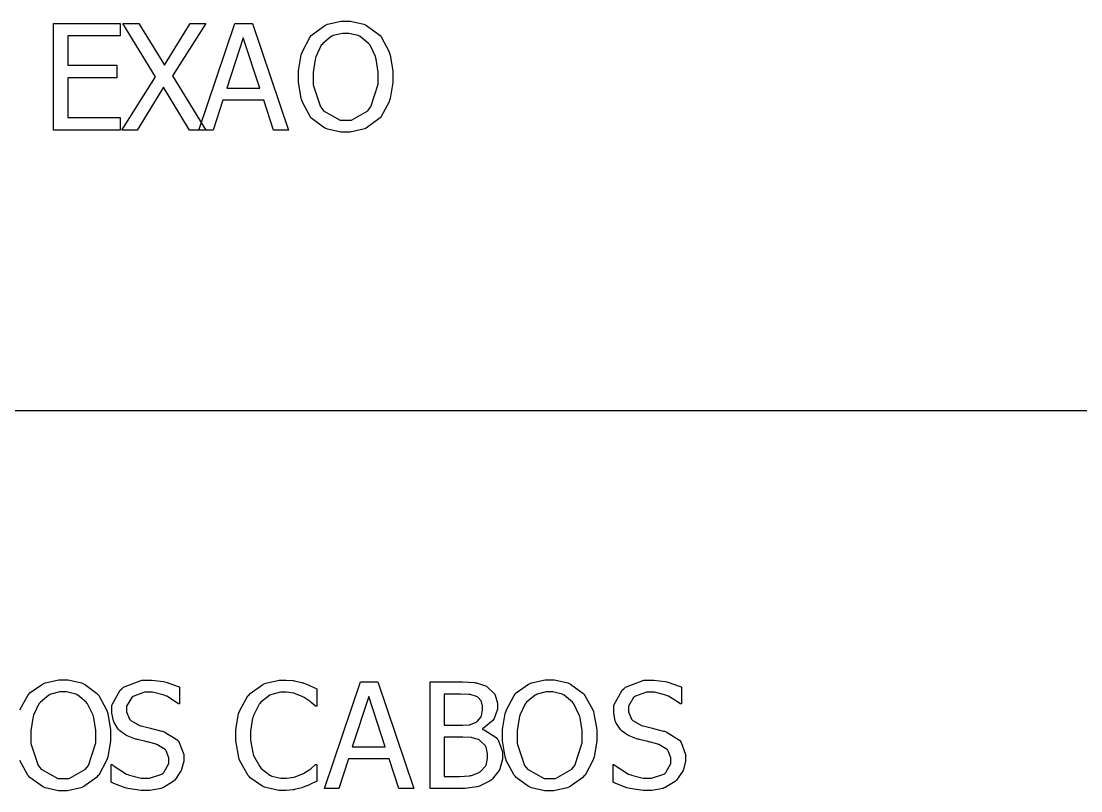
# Model space of a CAD drawing. Header units: millimetres. Extents: x 1974 to 2560, y 1429 to 1567.
# Drawn here: x 2496.822 to 2498.5, y 1523.961 to 1525.18 of the extents above; entities that cross this region are included whole.
import ezdxf

# ---------------------------------------------------------------- set-up
doc = ezdxf.new("R2010")
doc.units = ezdxf.units.MM
doc.layers.add('TEXTO', color=4, linetype='Continuous')

msp = doc.modelspace()

# ---------------------------------------------------------------- linework, layer by layer
at = {"layer": 'TEXTO', "color": 0}
for p, q in [((2496.8736, 1525.0071), (2496.8736, 1525.1761)), ((2496.8736, 1525.1761), (2496.9792, 1525.1761)), ((2496.9792, 1525.1761), (2496.9792, 1525.1561)), ((2497.0352, 1525.0916), (2496.9833, 1525.1761)), ((2496.9833, 1525.1761), (2497.0088, 1525.1761)), ((2497.0088, 1525.1761), (2497.0492, 1525.1097)), ((2497.0492, 1525.1097), (2497.0901, 1525.1761)), ((2497.1146, 1525.1761), (2497.0617, 1525.0927)), ((2497.0901, 1525.1761), (2497.1146, 1525.1761)), ((2497.1038, 1525.0071), (2497.1607, 1525.1761)), ((2497.1607, 1525.1761), (2497.1884, 1525.1761)), ((2497.1884, 1525.1761), (2497.2454, 1525.0071)), ((2497.2833, 1525.1586), (2497.3029, 1525.1728)), ((2497.3029, 1525.1728), (2497.3052, 1525.1737)), ((2497.3052, 1525.1737), (2497.3075, 1525.1747)), ((2497.3075, 1525.1747), (2497.3289, 1525.1795)), ((2497.3289, 1525.1795), (2497.3361, 1525.1795)), ((2497.3361, 1525.1795), (2497.3438, 1525.1795)), ((2497.3438, 1525.1795), (2497.3648, 1525.1746)), ((2497.3648, 1525.1746), (2497.3672, 1525.1735)), ((2497.3672, 1525.1735), (2497.3693, 1525.1725)), ((2497.3693, 1525.1725), (2497.3888, 1525.1585)), ((2496.9792, 1525.1561), (2496.8961, 1525.1561)), ((2496.8961, 1525.1561), (2496.8961, 1525.1097)), ((2497.174, 1525.1531), (2497.1481, 1525.0735)), ((2497.2, 1525.0735), (2497.174, 1525.1531)), ((2497.2676, 1525.1316), (2497.28, 1525.1547)), ((2497.28, 1525.1547), (2497.2816, 1525.1566)), ((2497.2816, 1525.1566), (2497.2833, 1525.1586)), ((2497.3132, 1525.1552), (2497.2998, 1525.1442)), ((2497.3147, 1525.1559), (2497.3132, 1525.1552)), ((2497.3162, 1525.1566), (2497.3147, 1525.1559)), ((2497.3308, 1525.1601), (2497.3162, 1525.1566)), ((2497.3362, 1525.1601), (2497.3308, 1525.1601)), ((2497.341, 1525.1601), (2497.3362, 1525.1601)), ((2497.3557, 1525.1566), (2497.341, 1525.1601)), ((2497.3574, 1525.1557), (2497.3557, 1525.1566)), ((2497.3589, 1525.1551), (2497.3574, 1525.1557)), ((2497.3724, 1525.1441), (2497.3589, 1525.1551)), ((2497.3888, 1525.1585), (2497.3905, 1525.1566)), ((2497.3905, 1525.1566), (2497.3921, 1525.1548)), ((2497.3905, 1525.1566), (2497.3905, 1525.1566)), ((2497.3921, 1525.1548), (2497.4045, 1525.1319)), ((2497.2975, 1525.1413), (2497.2889, 1525.1233)), ((2497.2987, 1525.1426), (2497.2975, 1525.1413)), ((2497.2998, 1525.1442), (2497.2987, 1525.1426)), ((2497.3736, 1525.1426), (2497.3724, 1525.1441)), ((2497.3747, 1525.1413), (2497.3736, 1525.1426)), ((2497.3831, 1525.1235), (2497.3747, 1525.1413)), ((2497.2613, 1525.1009), (2497.2657, 1525.1263)), ((2497.2657, 1525.1263), (2497.2667, 1525.1289)), ((2497.2667, 1525.1289), (2497.2676, 1525.1316)), ((2497.2877, 1525.1189), (2497.2847, 1525.0984)), ((2497.2884, 1525.121), (2497.2877, 1525.1189)), ((2497.2889, 1525.1233), (2497.2884, 1525.121)), ((2497.3838, 1525.1212), (2497.3831, 1525.1235)), ((2497.3844, 1525.1191), (2497.3838, 1525.1212)), ((2497.3874, 1525.099), (2497.3844, 1525.1191)), ((2497.4045, 1525.1319), (2497.4054, 1525.129)), ((2497.4054, 1525.129), (2497.4063, 1525.1264)), ((2497.4063, 1525.1264), (2497.4107, 1525.1002)), ((2496.8961, 1525.1097), (2496.9735, 1525.1097)), ((2496.9735, 1525.1097), (2496.9735, 1525.0898)), ((2497.2613, 1525.0915), (2497.2613, 1525.1009)), ((2497.4107, 1525.1002), (2497.4107, 1525.0915)), ((2496.9735, 1525.0898), (2496.8961, 1525.0898)), ((2496.8961, 1525.0898), (2496.8961, 1525.027)), ((2496.9816, 1525.0071), (2497.0352, 1525.0916)), ((2497.0617, 1525.0927), (2497.1147, 1525.0071)), ((2497.0617, 1525.0927), (2497.0617, 1525.0927)), ((2497.2613, 1525.083), (2497.2613, 1525.0915)), ((2497.2847, 1525.0984), (2497.2847, 1525.0915)), ((2497.2847, 1525.0915), (2497.2847, 1525.0788)), ((2497.3874, 1525.0915), (2497.3874, 1525.099)), ((2497.3874, 1525.0796), (2497.3874, 1525.0915)), ((2497.3874, 1525.0915), (2497.3874, 1525.0915)), ((2497.4107, 1525.0915), (2497.4107, 1525.0823)), ((2497.0477, 1525.0748), (2497.0059, 1525.0071)), ((2497.0889, 1525.0071), (2497.0477, 1525.0748)), ((2497.1481, 1525.0735), (2497.2, 1525.0735)), ((2497.1481, 1525.0735), (2497.1481, 1525.0735)), ((2497.2657, 1525.0571), (2497.2613, 1525.083)), ((2497.2847, 1525.0788), (2497.2964, 1525.0436)), ((2497.3757, 1525.0436), (2497.3874, 1525.0796)), ((2497.4107, 1525.0823), (2497.4064, 1525.0572)), ((2497.1417, 1525.0543), (2497.1265, 1525.0071)), ((2497.2064, 1525.0543), (2497.1417, 1525.0543)), ((2497.2217, 1525.0071), (2497.2064, 1525.0543)), ((2497.2666, 1525.0543), (2497.2657, 1525.0571)), ((2497.2675, 1525.0515), (2497.2666, 1525.0543)), ((2497.2799, 1525.0286), (2497.2675, 1525.0515)), ((2497.4047, 1525.0517), (2497.3921, 1525.0286)), ((2497.4055, 1525.0543), (2497.4047, 1525.0517)), ((2497.4064, 1525.0572), (2497.4055, 1525.0543)), ((2497.2964, 1525.0436), (2497.2987, 1525.0406)), ((2497.2987, 1525.0406), (2497.301, 1525.0377)), ((2497.301, 1525.0377), (2497.3273, 1525.0229)), ((2497.3455, 1525.0229), (2497.3712, 1525.0377)), ((2497.3712, 1525.0377), (2497.3735, 1525.0406)), ((2497.3735, 1525.0406), (2497.3757, 1525.0436)), ((2496.8961, 1525.027), (2496.9792, 1525.027)), ((2496.9792, 1525.027), (2496.9792, 1525.0071)), ((2497.2815, 1525.0266), (2497.2799, 1525.0286)), ((2497.2832, 1525.0248), (2497.2815, 1525.0266)), ((2497.3029, 1525.0103), (2497.2832, 1525.0248)), ((2497.3273, 1525.0229), (2497.3362, 1525.0229)), ((2497.3362, 1525.0229), (2497.3455, 1525.0229)), ((2497.3888, 1525.0247), (2497.3686, 1525.0101)), ((2497.3905, 1525.0266), (2497.3888, 1525.0247)), ((2497.3921, 1525.0286), (2497.3905, 1525.0266)), ((2496.9792, 1525.0071), (2496.8736, 1525.0071)), ((2496.9792, 1525.0071), (2496.9792, 1525.0071)), ((2497.0059, 1525.0071), (2496.9816, 1525.0071)), ((2497.1147, 1525.0071), (2497.0889, 1525.0071)), ((2497.1265, 1525.0071), (2497.1038, 1525.0071)), ((2497.1265, 1525.0071), (2497.1265, 1525.0071)), ((2497.2454, 1525.0071), (2497.2217, 1525.0071)), ((2497.3052, 1525.0094), (2497.3029, 1525.0103)), ((2497.3075, 1525.0084), (2497.3052, 1525.0094)), ((2497.3283, 1525.0035), (2497.3075, 1525.0084)), ((2497.3361, 1525.0035), (2497.3283, 1525.0035)), ((2497.3431, 1525.0035), (2497.3361, 1525.0035)), ((2497.364, 1525.0083), (2497.3431, 1525.0035)), ((2497.3663, 1525.0091), (2497.364, 1525.0083)), ((2497.3686, 1525.0101), (2497.3663, 1525.0091)), ((2507.7976, 1524.5625), (2478.9131, 1524.5625)), ((2496.8361, 1524.1155), (2496.8558, 1524.1296)), ((2496.8558, 1524.1296), (2496.8582, 1524.1306)), ((2496.8582, 1524.1306), (2496.8604, 1524.1317)), ((2496.8604, 1524.1317), (2496.8817, 1524.1365)), ((2496.8817, 1524.1365), (2496.8889, 1524.1365)), ((2496.8889, 1524.1365), (2496.8967, 1524.1365)), ((2496.8967, 1524.1365), (2496.9177, 1524.1315)), ((2496.9177, 1524.1315), (2496.9201, 1524.1305)), ((2496.9201, 1524.1305), (2496.9223, 1524.1296)), ((2496.9223, 1524.1296), (2496.9418, 1524.1153)), ((2496.9845, 1524.1245), (2497.0131, 1524.136)), ((2497.0131, 1524.136), (2497.0227, 1524.136)), ((2497.0227, 1524.136), (2497.0294, 1524.136)), ((2497.0294, 1524.136), (2497.0475, 1524.1337)), ((2497.0475, 1524.1337), (2497.0496, 1524.1332)), ((2497.0496, 1524.1332), (2497.0516, 1524.1327)), ((2497.0516, 1524.1327), (2497.0711, 1524.126)), ((2497.1848, 1524.1147), (2497.2048, 1524.1291)), ((2497.2048, 1524.1291), (2497.2071, 1524.1301)), ((2497.2071, 1524.1301), (2497.2094, 1524.131)), ((2497.2094, 1524.131), (2497.2309, 1524.136)), ((2497.2309, 1524.136), (2497.238, 1524.136)), ((2497.238, 1524.136), (2497.2421, 1524.136)), ((2497.2421, 1524.136), (2497.2528, 1524.1351)), ((2497.2528, 1524.1351), (2497.254, 1524.1348)), ((2497.254, 1524.1348), (2497.2551, 1524.1346)), ((2497.2551, 1524.1346), (2497.2668, 1524.132)), ((2497.2668, 1524.132), (2497.2679, 1524.1315)), ((2497.2679, 1524.1315), (2497.2687, 1524.1314)), ((2497.2687, 1524.1314), (2497.278, 1524.1278)), ((2497.278, 1524.1278), (2497.279, 1524.1273)), ((2497.279, 1524.1273), (2497.2799, 1524.1269)), ((2497.3024, 1523.9641), (2497.3593, 1524.1329)), ((2497.3593, 1524.1329), (2497.3871, 1524.1329)), ((2497.3871, 1524.1329), (2497.444, 1523.9641)), ((2497.4697, 1523.9641), (2497.4697, 1524.1329)), ((2497.4697, 1524.1329), (2497.5145, 1524.1329)), ((2497.5145, 1524.1329), (2497.5212, 1524.1329)), ((2497.5212, 1524.1329), (2497.54, 1524.132)), ((2497.54, 1524.132), (2497.5415, 1524.1317)), ((2497.5415, 1524.1317), (2497.543, 1524.1315)), ((2497.543, 1524.1315), (2497.5574, 1524.1269)), ((2497.6062, 1524.1155), (2497.6257, 1524.1296)), ((2497.6257, 1524.1296), (2497.6281, 1524.1306)), ((2497.6281, 1524.1306), (2497.6303, 1524.1317)), ((2497.6303, 1524.1317), (2497.6518, 1524.1365)), ((2497.6518, 1524.1365), (2497.659, 1524.1365)), ((2497.659, 1524.1365), (2497.6667, 1524.1365)), ((2497.6667, 1524.1365), (2497.6876, 1524.1315)), ((2497.6876, 1524.1315), (2497.69, 1524.1305)), ((2497.69, 1524.1305), (2497.6922, 1524.1296)), ((2497.6922, 1524.1296), (2497.7117, 1524.1153)), ((2497.7792, 1524.1245), (2497.8079, 1524.136)), ((2497.8079, 1524.136), (2497.8174, 1524.136)), ((2497.8174, 1524.136), (2497.8241, 1524.136)), ((2497.8241, 1524.136), (2497.8421, 1524.1337)), ((2497.8421, 1524.1337), (2497.8443, 1524.1332)), ((2497.8443, 1524.1332), (2497.8463, 1524.1327)), ((2497.8463, 1524.1327), (2497.8659, 1524.126)), ((2496.8204, 1524.0886), (2496.833, 1524.1117)), ((2496.833, 1524.1117), (2496.8346, 1524.1135)), ((2496.8346, 1524.1135), (2496.8361, 1524.1155)), ((2496.8661, 1524.1122), (2496.8527, 1524.1012)), ((2496.8677, 1524.1128), (2496.8661, 1524.1122)), ((2496.8691, 1524.1136), (2496.8677, 1524.1128)), ((2496.8837, 1524.1171), (2496.8691, 1524.1136)), ((2496.8891, 1524.1171), (2496.8837, 1524.1171)), ((2496.8939, 1524.1171), (2496.8891, 1524.1171)), ((2496.9087, 1524.1135), (2496.8939, 1524.1171)), ((2496.9104, 1524.1127), (2496.9087, 1524.1135)), ((2496.9119, 1524.1121), (2496.9104, 1524.1127)), ((2496.9253, 1524.1011), (2496.9119, 1524.1121)), ((2496.9418, 1524.1153), (2496.9434, 1524.1135)), ((2496.9434, 1524.1135), (2496.945, 1524.1117)), ((2496.9434, 1524.1135), (2496.9434, 1524.1135)), ((2496.945, 1524.1117), (2496.9574, 1524.0888)), ((2496.9659, 1524.0963), (2496.9792, 1524.1199)), ((2496.9792, 1524.1199), (2496.9819, 1524.1222)), ((2496.9819, 1524.1222), (2496.9845, 1524.1245)), ((2497.0005, 1524.1106), (2496.999, 1524.1094)), ((2497.0178, 1524.1166), (2497.0005, 1524.1106)), ((2497.0242, 1524.1166), (2497.0178, 1524.1166)), ((2497.0301, 1524.1166), (2497.0242, 1524.1166)), ((2497.0485, 1524.1121), (2497.0301, 1524.1166)), ((2497.0506, 1524.1111), (2497.0485, 1524.1121)), ((2497.0527, 1524.1102), (2497.0506, 1524.1111)), ((2497.0711, 1524.126), (2497.073, 1524.1251)), ((2497.073, 1524.1251), (2497.073, 1524.0983)), ((2497.1683, 1524.088), (2497.1814, 1524.1108)), ((2497.1814, 1524.1108), (2497.1831, 1524.1127)), ((2497.1831, 1524.1127), (2497.1848, 1524.1147)), ((2497.2158, 1524.1118), (2497.2017, 1524.1008)), ((2497.2174, 1524.1125), (2497.2158, 1524.1118)), ((2497.219, 1524.1132), (2497.2174, 1524.1125)), ((2497.2328, 1524.1168), (2497.219, 1524.1132)), ((2497.2379, 1524.1168), (2497.2328, 1524.1168)), ((2497.242, 1524.1168), (2497.2379, 1524.1168)), ((2497.2542, 1524.115), (2497.242, 1524.1168)), ((2497.2554, 1524.1146), (2497.2542, 1524.115)), ((2497.2567, 1524.1142), (2497.2554, 1524.1146)), ((2497.2685, 1524.1094), (2497.2567, 1524.1142)), ((2497.2799, 1524.1269), (2497.2893, 1524.1224)), ((2497.2893, 1524.1224), (2497.2903, 1524.1218)), ((2497.2903, 1524.1218), (2497.2903, 1524.0946)), ((2497.5137, 1524.1138), (2497.4922, 1524.1138)), ((2497.4922, 1524.1138), (2497.4922, 1524.0644)), ((2497.5179, 1524.1138), (2497.5137, 1524.1138)), ((2497.531, 1524.1132), (2497.5179, 1524.1138)), ((2497.5322, 1524.1132), (2497.531, 1524.1132)), ((2497.5333, 1524.113), (2497.5322, 1524.1132)), ((2497.5434, 1524.1099), (2497.5333, 1524.113)), ((2497.5574, 1524.1269), (2497.5588, 1524.1261)), ((2497.5588, 1524.1261), (2497.5603, 1524.1253)), ((2497.5603, 1524.1253), (2497.5713, 1524.1148)), ((2497.5713, 1524.1148), (2497.5721, 1524.1134)), ((2497.5721, 1524.1134), (2497.5728, 1524.1122)), ((2497.5728, 1524.1122), (2497.5762, 1524.0992)), ((2497.5905, 1524.0886), (2497.603, 1524.1117)), ((2497.603, 1524.1117), (2497.6046, 1524.1135)), ((2497.6046, 1524.1135), (2497.6062, 1524.1155)), ((2497.6362, 1524.1122), (2497.6226, 1524.1012)), ((2497.6377, 1524.1128), (2497.6362, 1524.1122)), ((2497.6392, 1524.1136), (2497.6377, 1524.1128)), ((2497.6537, 1524.1171), (2497.6392, 1524.1136)), ((2497.659, 1524.1171), (2497.6537, 1524.1171)), ((2497.6639, 1524.1171), (2497.659, 1524.1171)), ((2497.6786, 1524.1135), (2497.6639, 1524.1171)), ((2497.6803, 1524.1127), (2497.6786, 1524.1135)), ((2497.6818, 1524.1121), (2497.6803, 1524.1127)), ((2497.6953, 1524.1011), (2497.6818, 1524.1121)), ((2497.7117, 1524.1153), (2497.7134, 1524.1135)), ((2497.7134, 1524.1135), (2497.7149, 1524.1117)), ((2497.7134, 1524.1135), (2497.7134, 1524.1135)), ((2497.7149, 1524.1117), (2497.7274, 1524.0888)), ((2497.7606, 1524.0963), (2497.7739, 1524.1199)), ((2497.7739, 1524.1199), (2497.7766, 1524.1222)), ((2497.7766, 1524.1222), (2497.7792, 1524.1245)), ((2497.7951, 1524.1106), (2497.7936, 1524.1094)), ((2497.8125, 1524.1166), (2497.7951, 1524.1106)), ((2497.8189, 1524.1166), (2497.8125, 1524.1166)), ((2497.8249, 1524.1166), (2497.8189, 1524.1166)), ((2497.8432, 1524.1121), (2497.8249, 1524.1166)), ((2497.8453, 1524.1111), (2497.8432, 1524.1121)), ((2497.8474, 1524.1102), (2497.8453, 1524.1111)), ((2497.8659, 1524.126), (2497.8677, 1524.1251)), ((2497.8677, 1524.1251), (2497.8677, 1524.0983)), ((2496.8503, 1524.0982), (2496.8419, 1524.0801)), ((2496.8515, 1524.0996), (2496.8503, 1524.0982)), ((2496.8527, 1524.1012), (2496.8515, 1524.0996)), ((2496.9264, 1524.0996), (2496.9253, 1524.1011)), ((2496.9275, 1524.0983), (2496.9264, 1524.0996)), ((2496.9361, 1524.0804), (2496.9275, 1524.0983)), ((2496.9659, 1524.0877), (2496.9659, 1524.0963)), ((2496.9973, 1524.1082), (2496.9892, 1524.0946)), ((2496.9892, 1524.0946), (2496.9892, 1524.0901)), ((2496.999, 1524.1094), (2496.9973, 1524.1082)), ((2497.07, 1524.0996), (2497.0527, 1524.1102)), ((2497.0713, 1524.0983), (2497.07, 1524.0996)), ((2497.073, 1524.0983), (2497.0713, 1524.0983)), ((2497.1992, 1524.098), (2497.1901, 1524.0799)), ((2497.2005, 1524.0994), (2497.1992, 1524.098)), ((2497.2017, 1524.1008), (2497.2005, 1524.0994)), ((2497.2695, 1524.1088), (2497.2685, 1524.1094)), ((2497.2706, 1524.1082), (2497.2695, 1524.1088)), ((2497.2801, 1524.1019), (2497.2706, 1524.1082)), ((2497.2808, 1524.1012), (2497.2801, 1524.1019)), ((2497.2816, 1524.1006), (2497.2808, 1524.1012)), ((2497.288, 1524.0951), (2497.2816, 1524.1006)), ((2497.2884, 1524.0946), (2497.288, 1524.0951)), ((2497.2903, 1524.0946), (2497.2884, 1524.0946)), ((2497.3726, 1524.1101), (2497.3466, 1524.0304)), ((2497.3988, 1524.0304), (2497.3726, 1524.1101)), ((2497.5443, 1524.1094), (2497.5434, 1524.1099)), ((2497.5451, 1524.1089), (2497.5443, 1524.1094)), ((2497.5505, 1524.103), (2497.5451, 1524.1089)), ((2497.5508, 1524.1023), (2497.5505, 1524.103)), ((2497.5512, 1524.1016), (2497.5508, 1524.1023)), ((2497.5529, 1524.0944), (2497.5512, 1524.1016)), ((2497.5529, 1524.0917), (2497.5529, 1524.0944)), ((2497.5762, 1524.0992), (2497.5762, 1524.0948)), ((2497.5762, 1524.0948), (2497.5762, 1524.0896)), ((2497.6203, 1524.0982), (2497.6118, 1524.0801)), ((2497.6215, 1524.0996), (2497.6203, 1524.0982)), ((2497.6226, 1524.1012), (2497.6215, 1524.0996)), ((2497.6965, 1524.0996), (2497.6953, 1524.1011)), ((2497.6975, 1524.0983), (2497.6965, 1524.0996)), ((2497.706, 1524.0804), (2497.6975, 1524.0983)), ((2497.7606, 1524.0877), (2497.7606, 1524.0963)), ((2497.7919, 1524.1082), (2497.784, 1524.0946)), ((2497.784, 1524.0946), (2497.784, 1524.0901)), ((2497.7936, 1524.1094), (2497.7919, 1524.1082)), ((2497.8646, 1524.0996), (2497.8474, 1524.1102)), ((2497.8659, 1524.0983), (2497.8646, 1524.0996)), ((2497.8677, 1524.0983), (2497.8659, 1524.0983)), ((2496.8413, 1524.0779), (2496.8406, 1524.0758)), ((2496.8419, 1524.0801), (2496.8413, 1524.0779)), ((2496.9367, 1524.0782), (2496.9361, 1524.0804)), ((2496.9374, 1524.0761), (2496.9367, 1524.0782)), ((2496.9574, 1524.0888), (2496.9584, 1524.086)), ((2496.9584, 1524.086), (2496.9593, 1524.0832)), ((2496.9593, 1524.0832), (2496.9637, 1524.0572)), ((2496.9659, 1524.0837), (2496.9659, 1524.0877)), ((2496.9683, 1524.0715), (2496.9659, 1524.0837)), ((2496.9892, 1524.0901), (2496.9892, 1524.0858)), ((2496.9892, 1524.0858), (2496.994, 1524.074)), ((2497.1621, 1524.0576), (2497.1664, 1524.0827)), ((2497.1664, 1524.0827), (2497.1675, 1524.0853)), ((2497.1675, 1524.0853), (2497.1683, 1524.088)), ((2497.1895, 1524.0778), (2497.1888, 1524.0756)), ((2497.1901, 1524.0799), (2497.1895, 1524.0778)), ((2497.5443, 1524.0704), (2497.5504, 1524.0776)), ((2497.5504, 1524.0776), (2497.5508, 1524.0785)), ((2497.5508, 1524.0785), (2497.551, 1524.0794)), ((2497.551, 1524.0794), (2497.5529, 1524.0887)), ((2497.5529, 1524.0887), (2497.5529, 1524.0917)), ((2497.5529, 1524.0917), (2497.5529, 1524.0917)), ((2497.5762, 1524.0896), (2497.571, 1524.0751)), ((2497.5843, 1524.0578), (2497.5887, 1524.0832)), ((2497.5887, 1524.0832), (2497.5895, 1524.0858)), ((2497.5895, 1524.0858), (2497.5905, 1524.0886)), ((2497.6112, 1524.0779), (2497.6106, 1524.0758)), ((2497.6118, 1524.0801), (2497.6112, 1524.0779)), ((2497.7066, 1524.0782), (2497.706, 1524.0804)), ((2497.7073, 1524.0761), (2497.7066, 1524.0782)), ((2497.7274, 1524.0888), (2497.7283, 1524.086)), ((2497.7283, 1524.086), (2497.7291, 1524.0832)), ((2497.7291, 1524.0832), (2497.7336, 1524.0572)), ((2497.7606, 1524.0837), (2497.7606, 1524.0877)), ((2497.763, 1524.0715), (2497.7606, 1524.0837)), ((2497.784, 1524.0901), (2497.784, 1524.0858)), ((2497.784, 1524.0858), (2497.7886, 1524.074)), ((2496.8406, 1524.0758), (2496.8377, 1524.0553)), ((2496.9403, 1524.0559), (2496.9374, 1524.0761)), ((2496.9688, 1524.0702), (2496.9683, 1524.0715)), ((2496.9693, 1524.069), (2496.9688, 1524.0702)), ((2496.9761, 1524.0581), (2496.9693, 1524.069)), ((2496.994, 1524.074), (2496.9949, 1524.073)), ((2496.9949, 1524.073), (2496.9959, 1524.0719)), ((2496.9959, 1524.0719), (2497.0095, 1524.0642)), ((2497.0095, 1524.0642), (2497.0114, 1524.0637)), ((2497.0114, 1524.0637), (2497.0125, 1524.0634)), ((2497.0125, 1524.0634), (2497.027, 1524.0598)), ((2497.1888, 1524.0756), (2497.1855, 1524.0552)), ((2497.4922, 1524.0644), (2497.5177, 1524.0644)), ((2497.5177, 1524.0644), (2497.5215, 1524.0644)), ((2497.5215, 1524.0644), (2497.5323, 1524.0653)), ((2497.5323, 1524.0653), (2497.5332, 1524.0654)), ((2497.5332, 1524.0654), (2497.5339, 1524.0656)), ((2497.5339, 1524.0656), (2497.5426, 1524.0694)), ((2497.5426, 1524.0694), (2497.5435, 1524.0699)), ((2497.5435, 1524.0699), (2497.5443, 1524.0704)), ((2497.5689, 1524.072), (2497.5545, 1524.0597)), ((2497.57, 1524.0735), (2497.5689, 1524.072)), ((2497.571, 1524.0751), (2497.57, 1524.0735)), ((2497.6106, 1524.0758), (2497.6076, 1524.0553)), ((2497.7104, 1524.0559), (2497.7073, 1524.0761)), ((2497.7635, 1524.0702), (2497.763, 1524.0715)), ((2497.7639, 1524.069), (2497.7635, 1524.0702)), ((2497.7707, 1524.0581), (2497.7639, 1524.069)), ((2497.7886, 1524.074), (2497.7896, 1524.073)), ((2497.7896, 1524.073), (2497.7905, 1524.0719)), ((2497.7905, 1524.0719), (2497.8043, 1524.0642)), ((2497.8043, 1524.0642), (2497.8061, 1524.0637)), ((2497.8061, 1524.0637), (2497.8072, 1524.0634)), ((2497.8072, 1524.0634), (2497.8218, 1524.0598)), ((2496.8377, 1524.0553), (2496.8377, 1524.0484)), ((2496.8377, 1524.0484), (2496.8377, 1524.0357)), ((2496.9403, 1524.0484), (2496.9403, 1524.0559)), ((2496.9403, 1524.0365), (2496.9403, 1524.0484)), ((2496.9403, 1524.0484), (2496.9403, 1524.0484)), ((2496.9637, 1524.0572), (2496.9637, 1524.0484)), ((2496.9637, 1524.0484), (2496.9637, 1524.0392)), ((2496.9769, 1524.0572), (2496.9761, 1524.0581)), ((2496.9778, 1524.0563), (2496.9769, 1524.0572)), ((2496.988, 1524.0486), (2496.9778, 1524.0563)), ((2496.9892, 1524.048), (2496.988, 1524.0486)), ((2496.9903, 1524.0475), (2496.9892, 1524.048)), ((2497.0033, 1524.0426), (2496.9903, 1524.0475)), ((2497.027, 1524.0598), (2497.0288, 1524.0593)), ((2497.0288, 1524.0593), (2497.0305, 1524.0589)), ((2497.0305, 1524.0589), (2497.0449, 1524.0552)), ((2497.0449, 1524.0552), (2497.046, 1524.0548)), ((2497.046, 1524.0548), (2497.0489, 1524.054)), ((2497.0489, 1524.054), (2497.0701, 1524.0406)), ((2497.1621, 1524.0483), (2497.1621, 1524.0576)), ((2497.1621, 1524.0396), (2497.1621, 1524.0483)), ((2497.1855, 1524.0552), (2497.1855, 1524.0483)), ((2497.1855, 1524.0483), (2497.1855, 1524.0409)), ((2497.5177, 1524.0456), (2497.4922, 1524.0456)), ((2497.4922, 1524.0456), (2497.4922, 1523.9832)), ((2497.5218, 1524.0456), (2497.5177, 1524.0456)), ((2497.5345, 1524.045), (2497.5218, 1524.0456)), ((2497.5355, 1524.0449), (2497.5345, 1524.045)), ((2497.5365, 1524.0447), (2497.5355, 1524.0449)), ((2497.5462, 1524.0416), (2497.5365, 1524.0447)), ((2497.5545, 1524.0597), (2497.5526, 1524.0588)), ((2497.5526, 1524.0588), (2497.5526, 1524.0578)), ((2497.5526, 1524.0578), (2497.5551, 1524.0572)), ((2497.5551, 1524.0572), (2497.5746, 1524.0449)), ((2497.5746, 1524.0449), (2497.576, 1524.043)), ((2497.5843, 1524.0484), (2497.5843, 1524.0578)), ((2497.5843, 1524.0399), (2497.5843, 1524.0484)), ((2497.6076, 1524.0553), (2497.6076, 1524.0484)), ((2497.6076, 1524.0484), (2497.6076, 1524.0357)), ((2497.7104, 1524.0484), (2497.7104, 1524.0559)), ((2497.7104, 1524.0365), (2497.7104, 1524.0484)), ((2497.7104, 1524.0484), (2497.7104, 1524.0484)), ((2497.7336, 1524.0572), (2497.7336, 1524.0484)), ((2497.7336, 1524.0484), (2497.7336, 1524.0392)), ((2497.7716, 1524.0572), (2497.7707, 1524.0581)), ((2497.7724, 1524.0563), (2497.7716, 1524.0572)), ((2497.7827, 1524.0486), (2497.7724, 1524.0563)), ((2497.7838, 1524.048), (2497.7827, 1524.0486)), ((2497.785, 1524.0475), (2497.7838, 1524.048)), ((2497.7981, 1524.0426), (2497.785, 1524.0475)), ((2497.8218, 1524.0598), (2497.8236, 1524.0593)), ((2497.8236, 1524.0593), (2497.8252, 1524.0589)), ((2497.8252, 1524.0589), (2497.8395, 1524.0552)), ((2497.8395, 1524.0552), (2497.8407, 1524.0548)), ((2497.8407, 1524.0548), (2497.8435, 1524.054)), ((2497.8435, 1524.054), (2497.8648, 1524.0406)), ((2496.8377, 1524.0357), (2496.8494, 1524.0006)), ((2496.9287, 1524.0006), (2496.9403, 1524.0365)), ((2496.9637, 1524.0392), (2496.9594, 1524.0142)), ((2497.0048, 1524.0422), (2497.0033, 1524.0426)), ((2497.0063, 1524.0418), (2497.0048, 1524.0422)), ((2497.0199, 1524.0385), (2497.0063, 1524.0418)), ((2497.0211, 1524.0383), (2497.0199, 1524.0385)), ((2497.0221, 1524.038), (2497.0211, 1524.0383)), ((2497.0339, 1524.0348), (2497.0221, 1524.038)), ((2497.0353, 1524.0345), (2497.0339, 1524.0348)), ((2497.037, 1524.034), (2497.0353, 1524.0345)), ((2497.0504, 1524.0261), (2497.037, 1524.034)), ((2497.0701, 1524.0406), (2497.0715, 1524.0388)), ((2497.0715, 1524.0388), (2497.0727, 1524.037)), ((2497.0727, 1524.037), (2497.0796, 1524.0183)), ((2497.1667, 1524.0134), (2497.1621, 1524.0396)), ((2497.1855, 1524.0409), (2497.1889, 1524.0206)), ((2497.3466, 1524.0304), (2497.3988, 1524.0304)), ((2497.3466, 1524.0304), (2497.3466, 1524.0304)), ((2497.5472, 1524.0411), (2497.5462, 1524.0416)), ((2497.5485, 1524.0404), (2497.5472, 1524.0411)), ((2497.5577, 1524.0317), (2497.5485, 1524.0404)), ((2497.5581, 1524.0307), (2497.5577, 1524.0317)), ((2497.5585, 1524.0297), (2497.5581, 1524.0307)), ((2497.5608, 1524.019), (2497.5585, 1524.0297)), ((2497.576, 1524.043), (2497.5773, 1524.0412)), ((2497.5773, 1524.0412), (2497.5843, 1524.0223)), ((2497.5886, 1524.0141), (2497.5843, 1524.0399)), ((2497.6076, 1524.0357), (2497.6193, 1524.0006)), ((2497.6987, 1524.0006), (2497.7104, 1524.0365)), ((2497.7336, 1524.0392), (2497.7293, 1524.0142)), ((2497.7995, 1524.0422), (2497.7981, 1524.0426)), ((2497.801, 1524.0418), (2497.7995, 1524.0422)), ((2497.8146, 1524.0385), (2497.801, 1524.0418)), ((2497.8157, 1524.0383), (2497.8146, 1524.0385)), ((2497.8168, 1524.038), (2497.8157, 1524.0383)), ((2497.8286, 1524.0348), (2497.8168, 1524.038)), ((2497.83, 1524.0345), (2497.8286, 1524.0348)), ((2497.8317, 1524.034), (2497.83, 1524.0345)), ((2497.845, 1524.0261), (2497.8317, 1524.034)), ((2497.8648, 1524.0406), (2497.8661, 1524.0388)), ((2497.8661, 1524.0388), (2497.8675, 1524.037)), ((2497.8675, 1524.037), (2497.8742, 1524.0183)), ((2496.9585, 1524.0114), (2496.9576, 1524.0087)), ((2496.9594, 1524.0142), (2496.9585, 1524.0114)), ((2497.0513, 1524.025), (2497.0504, 1524.0261)), ((2497.052, 1524.0241), (2497.0513, 1524.025)), ((2497.0562, 1524.0128), (2497.052, 1524.0241)), ((2497.0562, 1524.0087), (2497.0562, 1524.0128)), ((2497.0796, 1524.0183), (2497.0796, 1524.0121)), ((2497.0796, 1524.0121), (2497.0796, 1524.0073)), ((2497.1676, 1524.0106), (2497.1667, 1524.0134)), ((2497.1686, 1524.0079), (2497.1676, 1524.0106)), ((2497.1889, 1524.0206), (2497.1897, 1524.0185)), ((2497.1897, 1524.0185), (2497.1903, 1524.0164)), ((2497.1903, 1524.0164), (2497.1999, 1523.9988)), ((2497.3404, 1524.0113), (2497.3251, 1523.9641)), ((2497.405, 1524.0113), (2497.3404, 1524.0113)), ((2497.4202, 1523.9641), (2497.405, 1524.0113)), ((2497.5584, 1524.0014), (2497.5608, 1524.0116)), ((2497.5608, 1524.015), (2497.5608, 1524.019)), ((2497.5608, 1524.0116), (2497.5608, 1524.015)), ((2497.5608, 1524.015), (2497.5608, 1524.015)), ((2497.5843, 1524.0104), (2497.5803, 1523.9952)), ((2497.5843, 1524.0223), (2497.5843, 1524.0159)), ((2497.5843, 1524.0159), (2497.5843, 1524.0104)), ((2497.5843, 1524.0159), (2497.5843, 1524.0159)), ((2497.5895, 1524.0113), (2497.5886, 1524.0141)), ((2497.5903, 1524.0085), (2497.5895, 1524.0113)), ((2497.7284, 1524.0114), (2497.7276, 1524.0087)), ((2497.7293, 1524.0142), (2497.7284, 1524.0114)), ((2497.8459, 1524.025), (2497.845, 1524.0261)), ((2497.8466, 1524.0241), (2497.8459, 1524.025)), ((2497.8508, 1524.0128), (2497.8466, 1524.0241)), ((2497.8508, 1524.0087), (2497.8508, 1524.0128)), ((2497.8742, 1524.0183), (2497.8742, 1524.0121)), ((2497.8742, 1524.0121), (2497.8742, 1524.0073)), ((2496.8329, 1523.9855), (2496.8204, 1524.0085)), ((2496.8494, 1524.0006), (2496.8517, 1523.9976)), ((2496.8517, 1523.9976), (2496.8539, 1523.9947)), ((2496.8539, 1523.9947), (2496.8802, 1523.98)), ((2496.8984, 1523.98), (2496.9241, 1523.9947)), ((2496.9241, 1523.9947), (2496.9264, 1523.9976)), ((2496.9264, 1523.9976), (2496.9287, 1524.0006)), ((2496.9576, 1524.0087), (2496.945, 1523.9855)), ((2496.9646, 1523.9741), (2496.9646, 1524.0023)), ((2496.9646, 1524.0023), (2496.9662, 1524.0023)), ((2496.9662, 1524.0023), (2496.9681, 1524.0006)), ((2496.9681, 1524.0006), (2496.989, 1523.9871)), ((2497.0482, 1523.9895), (2497.0562, 1524.0039)), ((2497.0562, 1524.0039), (2497.0562, 1524.0087)), ((2497.0762, 1523.9943), (2497.0755, 1523.9926)), ((2497.0796, 1524.0073), (2497.0762, 1523.9943)), ((2497.1815, 1523.985), (2497.1686, 1524.0079)), ((2497.1999, 1523.9988), (2497.2011, 1523.9973)), ((2497.2011, 1523.9973), (2497.2023, 1523.9959)), ((2497.2023, 1523.9959), (2497.2161, 1523.9855)), ((2497.2716, 1523.9893), (2497.2807, 1523.9954)), ((2497.2807, 1523.9954), (2497.2814, 1523.9959)), ((2497.2814, 1523.9959), (2497.2821, 1523.9966)), ((2497.2821, 1523.9966), (2497.288, 1524.0019)), ((2497.288, 1524.0019), (2497.2885, 1524.0023)), ((2497.2885, 1524.0023), (2497.2903, 1524.0023)), ((2497.2903, 1524.0023), (2497.2903, 1523.9755)), ((2497.5497, 1523.9912), (2497.5574, 1523.9995)), ((2497.5574, 1523.9995), (2497.5579, 1524.0004)), ((2497.5579, 1524.0004), (2497.5584, 1524.0014)), ((2497.5795, 1523.9936), (2497.5786, 1523.9921)), ((2497.5803, 1523.9952), (2497.5795, 1523.9936)), ((2497.6029, 1523.9855), (2497.5903, 1524.0085)), ((2497.6193, 1524.0006), (2497.6216, 1523.9976)), ((2497.6216, 1523.9976), (2497.6239, 1523.9947)), ((2497.6239, 1523.9947), (2497.6502, 1523.98)), ((2497.6683, 1523.98), (2497.6941, 1523.9947)), ((2497.6941, 1523.9947), (2497.6963, 1523.9976)), ((2497.6963, 1523.9976), (2497.6987, 1524.0006)), ((2497.7276, 1524.0087), (2497.715, 1523.9855)), ((2497.7594, 1523.9741), (2497.7594, 1524.0023)), ((2497.7594, 1524.0023), (2497.7609, 1524.0023)), ((2497.7609, 1524.0023), (2497.7627, 1524.0006)), ((2497.7627, 1524.0006), (2497.7837, 1523.9871)), ((2497.8428, 1523.9895), (2497.8508, 1524.0039)), ((2497.8508, 1524.0039), (2497.8508, 1524.0087)), ((2497.8708, 1523.9943), (2497.8702, 1523.9926)), ((2497.8742, 1524.0073), (2497.8708, 1523.9943)), ((2496.8345, 1523.9836), (2496.8329, 1523.9855)), ((2496.8361, 1523.9817), (2496.8345, 1523.9836)), ((2496.8558, 1523.9674), (2496.8361, 1523.9817)), ((2496.8802, 1523.98), (2496.8891, 1523.98)), ((2496.8891, 1523.98), (2496.8984, 1523.98)), ((2496.9417, 1523.9816), (2496.9215, 1523.9672)), ((2496.9434, 1523.9836), (2496.9417, 1523.9816)), ((2496.945, 1523.9855), (2496.9434, 1523.9836)), ((2496.989, 1523.9871), (2496.9914, 1523.9862)), ((2496.9914, 1523.9862), (2496.9937, 1523.9852)), ((2496.9937, 1523.9852), (2497.0123, 1523.9804)), ((2497.0123, 1523.9804), (2497.0185, 1523.9804)), ((2497.0185, 1523.9804), (2497.0255, 1523.9804)), ((2497.0255, 1523.9804), (2497.045, 1523.9869)), ((2497.045, 1523.9869), (2497.0467, 1523.9882)), ((2497.0467, 1523.9882), (2497.0482, 1523.9895)), ((2497.0642, 1523.9764), (2497.0629, 1523.9752)), ((2497.0654, 1523.9775), (2497.0642, 1523.9764)), ((2497.0748, 1523.9911), (2497.0654, 1523.9775)), ((2497.0755, 1523.9926), (2497.0748, 1523.9911)), ((2497.1833, 1523.9831), (2497.1815, 1523.985)), ((2497.185, 1523.9813), (2497.1833, 1523.9831)), ((2497.205, 1523.9675), (2497.185, 1523.9813)), ((2497.2161, 1523.9855), (2497.2177, 1523.9847)), ((2497.2177, 1523.9847), (2497.2192, 1523.984)), ((2497.2192, 1523.984), (2497.2333, 1523.9804)), ((2497.2333, 1523.9804), (2497.2379, 1523.9804)), ((2497.2379, 1523.9804), (2497.2423, 1523.9804)), ((2497.2423, 1523.9804), (2497.2544, 1523.9824)), ((2497.2544, 1523.9824), (2497.2559, 1523.9828)), ((2497.2559, 1523.9828), (2497.2573, 1523.9832)), ((2497.2573, 1523.9832), (2497.2695, 1523.9882)), ((2497.2695, 1523.9882), (2497.2707, 1523.9888)), ((2497.2707, 1523.9888), (2497.2716, 1523.9893)), ((2497.4922, 1523.9832), (2497.5104, 1523.9832)), ((2497.5104, 1523.9832), (2497.5163, 1523.9832)), ((2497.5163, 1523.9832), (2497.5322, 1523.9844)), ((2497.5322, 1523.9844), (2497.5337, 1523.9846)), ((2497.5337, 1523.9846), (2497.5351, 1523.9849)), ((2497.5351, 1523.9849), (2497.5475, 1523.9898)), ((2497.5475, 1523.9898), (2497.5486, 1523.9904)), ((2497.565, 1523.9765), (2497.5481, 1523.9677)), ((2497.5486, 1523.9904), (2497.5497, 1523.9912)), ((2497.5667, 1523.9778), (2497.565, 1523.9765)), ((2497.5679, 1523.9789), (2497.5667, 1523.9778)), ((2497.5786, 1523.9921), (2497.5679, 1523.9789)), ((2497.6045, 1523.9836), (2497.6029, 1523.9855)), ((2497.6061, 1523.9817), (2497.6045, 1523.9836)), ((2497.6257, 1523.9674), (2497.6061, 1523.9817)), ((2497.6502, 1523.98), (2497.659, 1523.98)), ((2497.659, 1523.98), (2497.6683, 1523.98)), ((2497.7116, 1523.9816), (2497.6916, 1523.9672)), ((2497.7134, 1523.9836), (2497.7116, 1523.9816)), ((2497.715, 1523.9855), (2497.7134, 1523.9836)), ((2497.7837, 1523.9871), (2497.7861, 1523.9862)), ((2497.7861, 1523.9862), (2497.7884, 1523.9852)), ((2497.7884, 1523.9852), (2497.807, 1523.9804)), ((2497.807, 1523.9804), (2497.8132, 1523.9804)), ((2497.8132, 1523.9804), (2497.8202, 1523.9804)), ((2497.8202, 1523.9804), (2497.8397, 1523.9869)), ((2497.8397, 1523.9869), (2497.8413, 1523.9882)), ((2497.8413, 1523.9882), (2497.8428, 1523.9895)), ((2497.8589, 1523.9764), (2497.8575, 1523.9752)), ((2497.86, 1523.9775), (2497.8589, 1523.9764)), ((2497.8695, 1523.9911), (2497.86, 1523.9775)), ((2497.8702, 1523.9926), (2497.8695, 1523.9911)), ((2496.8581, 1523.9664), (2496.8558, 1523.9674)), ((2496.8603, 1523.9654), (2496.8581, 1523.9664)), ((2496.8812, 1523.9605), (2496.8603, 1523.9654)), ((2496.8889, 1523.9605), (2496.8812, 1523.9605)), ((2496.8959, 1523.9605), (2496.8889, 1523.9605)), ((2496.9169, 1523.9653), (2496.8959, 1523.9605)), ((2496.9193, 1523.9662), (2496.9169, 1523.9653)), ((2496.9215, 1523.9672), (2496.9193, 1523.9662)), ((2496.9664, 1523.9733), (2496.9646, 1523.9741)), ((2496.9867, 1523.9655), (2496.9664, 1523.9733)), ((2496.9888, 1523.9648), (2496.9867, 1523.9655)), ((2496.991, 1523.9642), (2496.9888, 1523.9648)), ((2497.0123, 1523.961), (2496.991, 1523.9642)), ((2497.0201, 1523.961), (2497.0123, 1523.961)), ((2497.026, 1523.961), (2497.0201, 1523.961)), ((2497.0201, 1523.961), (2497.0201, 1523.961)), ((2497.0441, 1523.9643), (2497.026, 1523.961)), ((2497.0458, 1523.965), (2497.0441, 1523.9643)), ((2497.0475, 1523.9657), (2497.0458, 1523.965)), ((2497.0629, 1523.9752), (2497.0475, 1523.9657)), ((2497.2073, 1523.9665), (2497.205, 1523.9675)), ((2497.2096, 1523.9657), (2497.2073, 1523.9665)), ((2497.2302, 1523.961), (2497.2096, 1523.9657)), ((2497.2378, 1523.961), (2497.2302, 1523.961)), ((2497.2416, 1523.961), (2497.2378, 1523.961)), ((2497.2378, 1523.961), (2497.2378, 1523.961)), ((2497.2531, 1523.9621), (2497.2416, 1523.961)), ((2497.2542, 1523.9623), (2497.2531, 1523.9621)), ((2497.2551, 1523.9624), (2497.2542, 1523.9623)), ((2497.2666, 1523.9655), (2497.2551, 1523.9624)), ((2497.2679, 1523.9659), (2497.2666, 1523.9655)), ((2497.269, 1523.9662), (2497.2679, 1523.9659)), ((2497.2789, 1523.9701), (2497.269, 1523.9662)), ((2497.2798, 1523.9705), (2497.2789, 1523.9701)), ((2497.2806, 1523.9709), (2497.2798, 1523.9705)), ((2497.2893, 1523.9751), (2497.2806, 1523.9709)), ((2497.2903, 1523.9755), (2497.2893, 1523.9751)), ((2497.3251, 1523.9641), (2497.3024, 1523.9641)), ((2497.3251, 1523.9641), (2497.3251, 1523.9641)), ((2497.444, 1523.9641), (2497.4202, 1523.9641)), ((2497.5182, 1523.9641), (2497.4697, 1523.9641)), ((2497.5246, 1523.9641), (2497.5182, 1523.9641)), ((2497.5444, 1523.9667), (2497.5246, 1523.9641)), ((2497.5462, 1523.9672), (2497.5444, 1523.9667)), ((2497.5481, 1523.9677), (2497.5462, 1523.9672)), ((2497.6281, 1523.9664), (2497.6257, 1523.9674)), ((2497.6303, 1523.9654), (2497.6281, 1523.9664)), ((2497.6511, 1523.9605), (2497.6303, 1523.9654)), ((2497.659, 1523.9605), (2497.6511, 1523.9605)), ((2497.6659, 1523.9605), (2497.659, 1523.9605)), ((2497.687, 1523.9653), (2497.6659, 1523.9605)), ((2497.6893, 1523.9662), (2497.687, 1523.9653)), ((2497.6916, 1523.9672), (2497.6893, 1523.9662)), ((2497.7612, 1523.9733), (2497.7594, 1523.9741)), ((2497.7814, 1523.9655), (2497.7612, 1523.9733)), ((2497.7836, 1523.9648), (2497.7814, 1523.9655)), ((2497.7858, 1523.9642), (2497.7836, 1523.9648)), ((2497.807, 1523.961), (2497.7858, 1523.9642)), ((2497.8148, 1523.961), (2497.807, 1523.961)), ((2497.8207, 1523.961), (2497.8148, 1523.961)), ((2497.8148, 1523.961), (2497.8148, 1523.961)), ((2497.8387, 1523.9643), (2497.8207, 1523.961)), ((2497.8405, 1523.965), (2497.8387, 1523.9643)), ((2497.8421, 1523.9657), (2497.8405, 1523.965)), ((2497.8575, 1523.9752), (2497.8421, 1523.9657))]:
    msp.add_line(p, q, dxfattribs=at)

doc.saveas('drawing.dxf')
